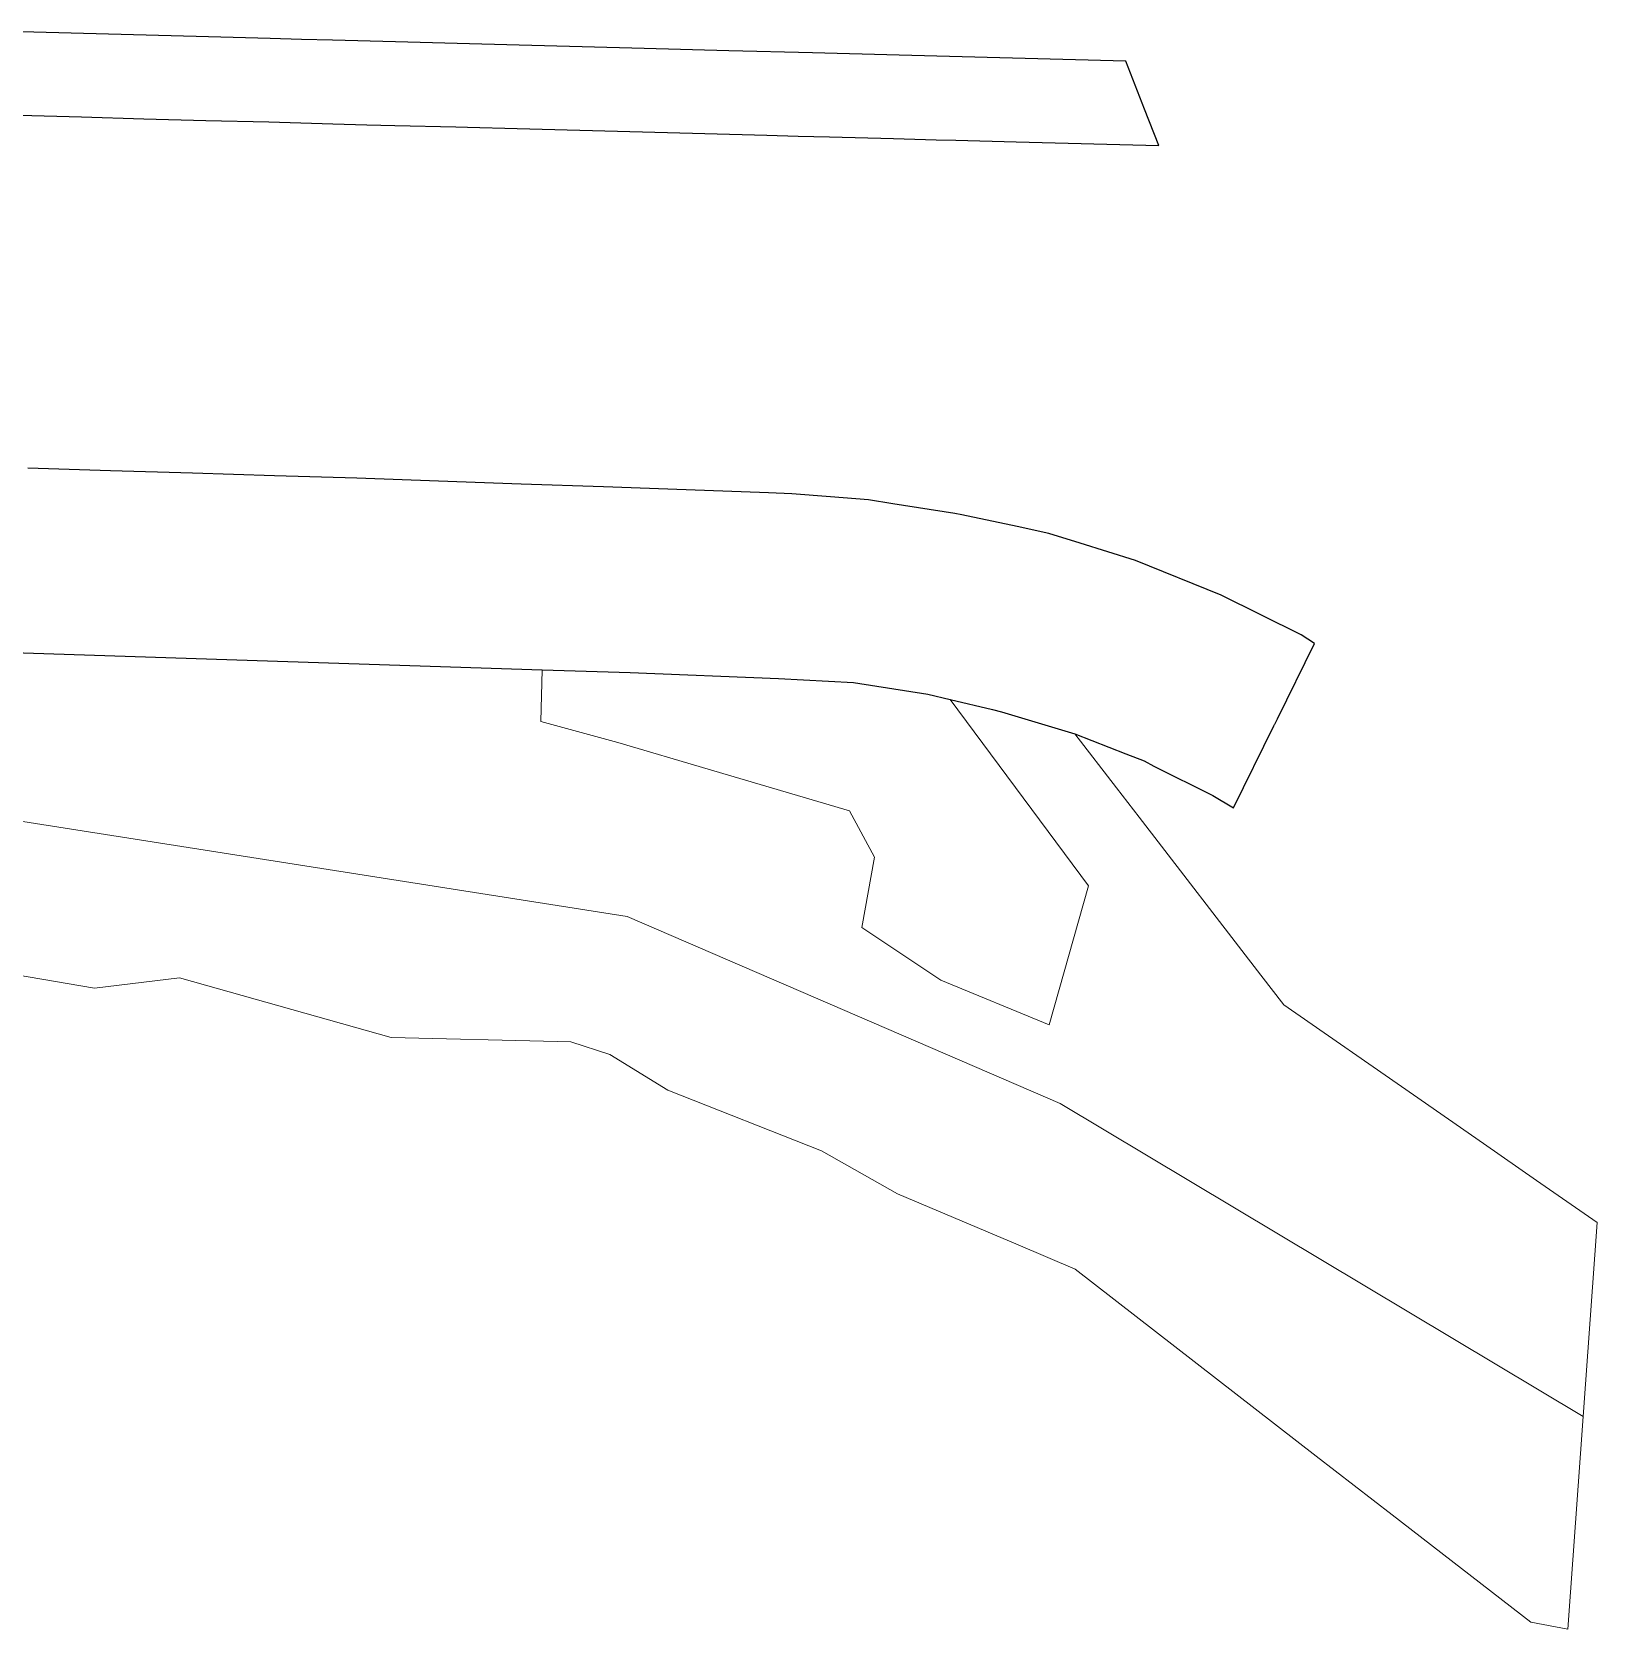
# Model space of a CAD drawing. Header units: metres. Extents: x 311639 to 313197, y 6256063 to 6257195.
# Drawn here: x 312813.8 to 313196.6, y 6256063.4 to 6256454.1 of the extents above; entities that cross this region are included whole.
import ezdxf

# ---------------------------------------------------------------- set-up
doc = ezdxf.new("R2010")
doc.units = ezdxf.units.M
doc.layers.add('Cadastre Land Parcels_SP_EXT', color=9, linetype='Continuous', lineweight=5)
doc.layers.add('Cadastre Roads_SP_EXT', color=9, linetype='Continuous', lineweight=5)
doc.layers.add('Features_HIDE', color=1, linetype='Continuous', plot=False)

msp = doc.modelspace()

# ---------------------------------------------------------------- linework, layer by layer
at = {"layer": 'Cadastre Land Parcels_SP_EXT', "linetype": 'Continuous'}
msp.add_lwpolyline([(312783.7, 6256227.92), (312829.14, 6256220.16), (312849.94, 6256222.68), (312901.71, 6256208.1), (312942.39, 6256207.13), (312945.63, 6256207.05), (312955.17, 6256203.92), (312969.39, 6256195.17), (313006.91, 6256180.36), (313025.56, 6256169.88), (313055.04, 6256157.35), (313068.96, 6256151.42), (313127.96, 6256105.68), (313146.48, 6256091.3), (313180.41, 6256065.08), (313189.44, 6256063.38), (313193.19, 6256115.4), (313196.62, 6256162.85), (313181.85, 6256173.1), (313168.81, 6256182.17), (313151.74, 6256194.05), (313120.05, 6256216.07), (313114.42, 6256223.35), (313084.66, 6256261.97), (313079.06, 6256269.19), (313068.91, 6256282.34), (313050.98, 6256287.79), (313048.78, 6256288.31), (313038.44, 6256290.79), (313072.26, 6256245.23), (313062.63, 6256211.16), (313036.12, 6256222.14), (313016.81, 6256235.04), (313019.93, 6256252.19), (313013.79, 6256263.58), (312979.19, 6256273.71), (312957.16, 6256280.27), (312938.3, 6256285.36), (312938.59, 6256298.01), (312617.59, 6256308.55)], dxfattribs=at)
at = {"layer": 'Cadastre Roads_SP_EXT', "linetype": 'Continuous'}
for points in [[(312741.48, 6256271.91), (312959.41, 6256237.69), (313065.29, 6256191.95), (313193.19, 6256115.4), (313196.62, 6256162.85), (313181.85, 6256173.1), (313168.81, 6256182.17), (313151.74, 6256194.05), (313120.05, 6256216.07), (313114.42, 6256223.35), (313084.66, 6256261.97), (313079.06, 6256269.19), (313068.91, 6256282.34), (313050.98, 6256287.79), (313048.78, 6256288.31), (313038.44, 6256290.79), (313072.26, 6256245.23), (313062.63, 6256211.16), (313036.12, 6256222.14), (313016.81, 6256235.04), (313019.93, 6256252.19), (313013.79, 6256263.58), (312979.19, 6256273.71), (312957.16, 6256280.27), (312938.3, 6256285.36), (312938.59, 6256298.01), (312602.44, 6256309.08)], [(312783.7, 6256227.92), (312829.14, 6256220.16), (312849.94, 6256222.68), (312901.71, 6256208.1), (312942.39, 6256207.13), (312945.63, 6256207.05), (312955.17, 6256203.92), (312969.39, 6256195.17), (313006.91, 6256180.36), (313025.56, 6256169.88), (313055.04, 6256157.35), (313068.96, 6256151.42), (313127.96, 6256105.68), (313146.48, 6256091.3), (313180.41, 6256065.08), (313189.44, 6256063.38), (313193.19, 6256115.4), (313065.29, 6256191.95), (312959.41, 6256237.69), (312741.48, 6256271.91)]]:
    msp.add_lwpolyline(points, dxfattribs=at)
at = {"layer": 'Features_HIDE', "linetype": 'Continuous'}
for points in [[(312810.8, 6256433.7), (312825.95, 6256433.27), (312841.18, 6256432.85), (312856.4, 6256432.44), (312871.79, 6256432.07), (312887.4, 6256431.6), (312895.75, 6256431.39), (312902.63, 6256431.21), (312917.54, 6256430.85), (312920.33, 6256430.78), (312932.52, 6256430.45), (312947.83, 6256430.02), (312963.2, 6256429.6), (312978.4, 6256429.22), (312993.58, 6256428.81), (313001.24, 6256428.6), (313008.91, 6256428.39), (313024.57, 6256427.98), (313035.01, 6256427.7), (313039.81, 6256427.57), (313054.54, 6256427.18), (313089.42, 6256426.26), (313085.92, 6256435.21), (313085.92, 6256435.21), (313081.35, 6256446.9), (313025.9, 6256448.36), (313004.72, 6256448.94), (312984.25, 6256449.48), (312963.61, 6256450.03), (312948.42, 6256450.43), (312933.03, 6256450.84), (312917.84, 6256451.24), (312902.77, 6256451.64), (312887.35, 6256452.05), (312879.74, 6256452.26), (312872.12, 6256452.46), (312856.99, 6256452.86), (312841.74, 6256453.27), (312826.44, 6256453.67), (312811.27, 6256454.08)], [(312617.59, 6256308.55), (312938.59, 6256298.01), (312960.17, 6256297.4), (312996.44, 6256295.93), (313014.76, 6256294.96), (313032.92, 6256292.11), (313038.44, 6256290.79), (313048.78, 6256288.31), (313050.98, 6256287.79), (313068.91, 6256282.34), (313081.38, 6256277.5), (313085.84, 6256275.76), (313088.22, 6256274.46), (313102.63, 6256267.28), (313107.68, 6256264.24), (313117.6, 6256284.36), (313117.76, 6256284.68), (313117.8, 6256284.76), (313118.43, 6256286.05), (313127.53, 6256304.48), (313124.24, 6256306.61), (313104.73, 6256316.29), (313083.76, 6256324.79), (313070.22, 6256329.01), (313062.53, 6256331.4), (313054.79, 6256333.07), (313041.3, 6256335.97), (313039.58, 6256336.25), (313024.35, 6256338.67), (313018.43, 6256339.61), (313009.14, 6256340.37), (312999.7, 6256341.12), (312994.01, 6256341.3), (312973.87, 6256342.09), (312953.59, 6256342.79), (312933.52, 6256343.49), (312913.28, 6256344.18), (312893.27, 6256344.9), (312873.17, 6256345.51), (312853.1, 6256346.11), (312833.02, 6256346.72), (312812.8, 6256347.35)]]:
    msp.add_lwpolyline(points, dxfattribs=at)

doc.saveas('drawing.dxf')
